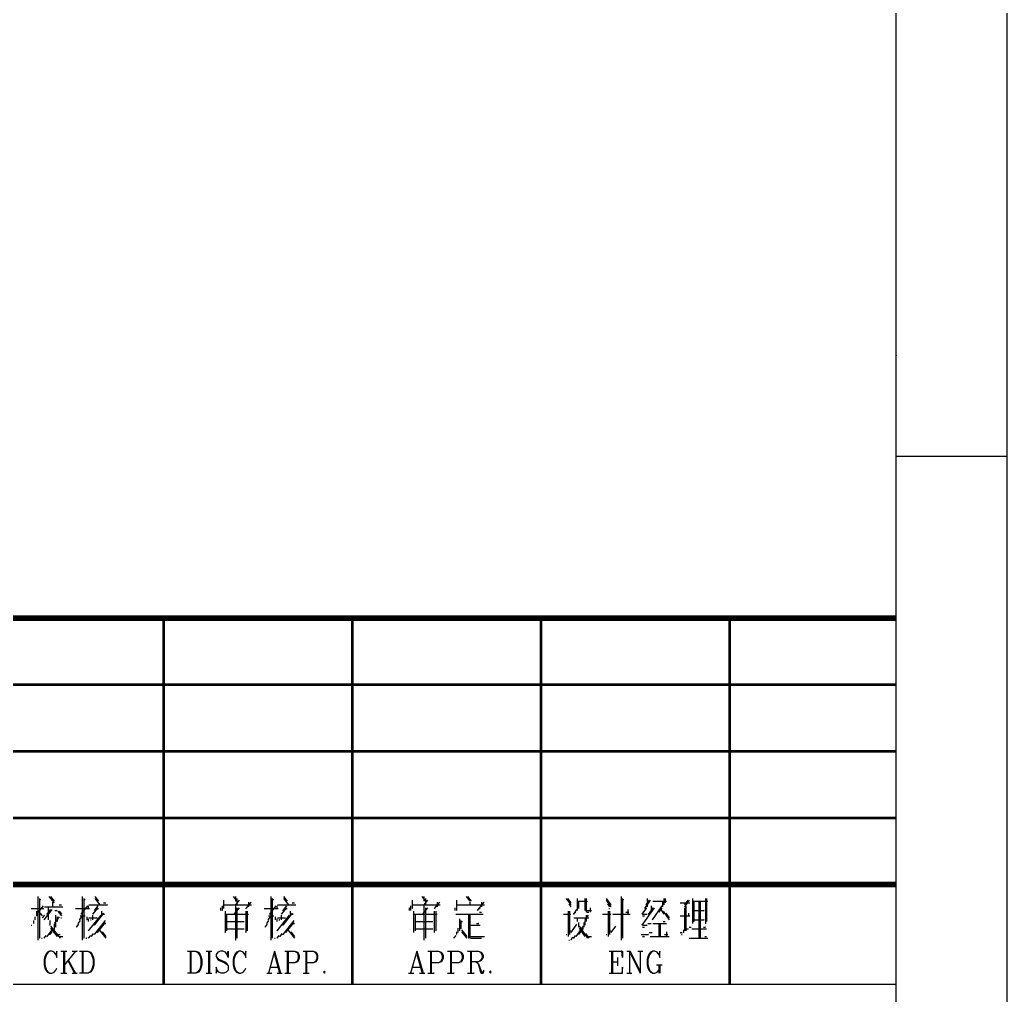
# Model space of a CAD drawing. Header units: inches. Extents: x 8 to 1207, y 9 to 860.
# Drawn here: x 1112.7 to 1201.7, y 78.3 to 166.2 of the extents above; entities that cross this region are included whole.
import ezdxf

# ---------------------------------------------------------------- set-up
doc = ezdxf.new("R2010")
doc.units = ezdxf.units.IN
doc.header["$MEASUREMENT"] = 0
doc.layers.add('L2008-A', color=1, linetype='Continuous')

msp = doc.modelspace()

# ---------------------------------------------------------------- linework, layer by layer
at = {"color": 0}
for p, q in [((1114.841, 86.348), (1114.245, 85.598)), ((1114.375, 87.177), (1114.375, 83.264)), ((1114.512, 87.012), (1114.512, 83.428)), ((1114.574, 86.927), (1114.642, 86.927)), ((1114.642, 86.927), (1114.637, 86.927)), ((1115.375, 87.177), (1115.841, 86.598)), ((1115.511, 87.177), (1115.841, 86.762)), ((1115.71, 86.677), (1115.71, 86.263)), ((1115.841, 86.762), (1115.835, 86.762)), ((1115.841, 86.598), (1115.835, 86.598)), ((1116.306, 86.427), (1116.511, 86.427)), ((1116.511, 86.427), (1116.505, 86.427)), ((1118.839, 86.348), (1118.243, 85.598)), ((1118.374, 87.177), (1118.374, 83.264)), ((1118.51, 87.012), (1118.51, 83.428)), ((1118.572, 86.927), (1118.641, 86.927)), ((1118.641, 86.927), (1118.635, 86.927)), ((1118.908, 86.348), (1118.908, 86.098)), ((1118.976, 86.427), (1120.64, 86.427)), ((1119.776, 86.348), (1119.441, 85.927)), ((1119.51, 87.177), (1119.839, 86.762)), ((1119.51, 87.012), (1119.975, 86.427)), ((1119.839, 86.762), (1119.833, 86.762)), ((1119.975, 86.427), (1119.97, 86.427)), ((1120.305, 86.598), (1120.509, 86.598)), ((1120.509, 86.598), (1120.503, 86.598)), ((1120.64, 86.427), (1120.634, 86.427)), ((1130.971, 86.348), (1130.971, 85.927)), ((1131.101, 86.847), (1131.101, 86.098)), ((1131.17, 86.427), (1133.635, 86.427)), ((1131.97, 87.177), (1132.3, 86.762)), ((1132.169, 86.762), (1132.164, 86.762)), ((1132.169, 86.427), (1132.164, 86.427)), ((1132.169, 87.177), (1132.169, 86.762)), ((1132.499, 86.847), (1132.169, 86.427)), ((1132.169, 86.348), (1132.169, 83.264)), ((1132.3, 86.762), (1132.294, 86.762)), ((1132.3, 86.427), (1132.294, 86.427)), ((1132.3, 87.012), (1132.3, 86.427)), ((1133.566, 86.677), (1133.101, 86.098)), ((1133.368, 86.677), (1133.368, 86.263)), ((1133.635, 86.427), (1133.629, 86.427)), ((1135.832, 86.348), (1135.236, 85.598)), ((1135.367, 87.177), (1135.367, 83.264)), ((1135.497, 87.012), (1135.497, 83.428)), ((1135.566, 86.927), (1135.634, 86.927)), ((1135.634, 86.927), (1135.628, 86.927)), ((1135.901, 86.348), (1135.901, 86.098)), ((1135.969, 86.427), (1137.633, 86.427)), ((1136.764, 86.348), (1136.435, 85.927)), ((1136.497, 87.177), (1136.832, 86.762)), ((1136.497, 87.012), (1136.968, 86.427)), ((1136.832, 86.762), (1136.826, 86.762)), ((1136.968, 86.427), (1136.963, 86.427)), ((1137.298, 86.598), (1137.497, 86.598)), ((1137.497, 86.598), (1137.491, 86.598)), ((1137.633, 86.427), (1137.627, 86.427)), ((1147.958, 86.348), (1147.958, 85.927)), ((1148.095, 86.847), (1148.095, 86.098)), ((1148.163, 86.427), (1150.628, 86.427)), ((1148.958, 87.177), (1149.293, 86.762)), ((1149.162, 86.762), (1149.157, 86.762)), ((1149.162, 86.427), (1149.157, 86.427)), ((1149.162, 87.177), (1149.162, 86.762)), ((1149.492, 86.847), (1149.162, 86.427)), ((1149.162, 86.348), (1149.162, 83.264)), ((1149.293, 86.762), (1149.287, 86.762)), ((1149.293, 86.427), (1149.287, 86.427)), ((1149.293, 87.012), (1149.293, 86.427)), ((1150.559, 86.677), (1150.094, 86.098)), ((1150.361, 86.677), (1150.361, 86.263)), ((1150.628, 86.427), (1150.622, 86.427)), ((1152.093, 86.847), (1152.093, 85.927)), ((1152.161, 86.427), (1154.626, 86.427)), ((1152.956, 87.177), (1153.291, 86.762)), ((1153.093, 87.177), (1153.428, 86.762)), ((1153.291, 86.762), (1153.286, 86.762)), ((1153.291, 86.427), (1153.286, 86.427)), ((1153.291, 86.677), (1153.291, 86.427)), ((1153.428, 86.762), (1153.422, 86.762)), ((1154.558, 86.677), (1153.956, 85.927)), ((1154.359, 86.677), (1154.359, 86.263)), ((1154.626, 86.427), (1154.62, 86.427)), ((1161.981, 87.012), (1162.39, 86.427)), ((1162.095, 87.012), (1162.39, 86.598)), ((1162.214, 86.512), (1162.39, 86.263)), ((1162.39, 86.598), (1162.384, 86.598)), ((1162.39, 86.427), (1162.384, 86.427)), ((1162.969, 87.012), (1162.969, 85.927)), ((1163.026, 86.762), (1163.901, 86.762)), ((1163.088, 86.677), (1163.088, 86.098)), ((1163.668, 87.012), (1163.668, 85.927)), ((1163.787, 87.012), (1163.787, 85.763)), ((1163.901, 86.762), (1163.895, 86.762)), ((1165.593, 87.012), (1166.002, 86.427)), ((1165.593, 86.847), (1166.002, 86.263)), ((1165.712, 86.512), (1165.883, 86.263)), ((1166.002, 86.427), (1165.996, 86.427)), ((1166.933, 87.177), (1166.933, 83.264)), ((1167.053, 87.012), (1167.053, 83.428)), ((1167.11, 86.927), (1167.166, 86.927)), ((1167.166, 86.927), (1167.161, 86.927)), ((1169.557, 86.847), (1169.035, 86.098)), ((1169.148, 86.427), (1169.143, 86.427)), ((1169.444, 86.847), (1169.148, 86.427)), ((1169.268, 87.012), (1169.268, 86.263)), ((1169.62, 86.348), (1169.62, 85.763)), ((1170.608, 86.348), (1169.733, 85.093)), ((1169.79, 86.762), (1171.017, 86.762)), ((1170.665, 86.677), (1170.665, 86.263)), ((1170.784, 86.427), (1170.779, 86.427)), ((1170.784, 87.012), (1170.784, 86.427)), ((1170.898, 86.598), (1170.892, 86.598)), ((1170.898, 87.012), (1170.898, 86.598)), ((1171.017, 86.762), (1171.011, 86.762)), ((1172.238, 86.598), (1173.113, 86.598)), ((1172.647, 86.427), (1172.641, 86.427)), ((1173.056, 86.847), (1172.647, 86.263)), ((1172.942, 86.847), (1172.647, 86.427)), ((1172.766, 86.348), (1172.766, 84.093)), ((1173.113, 86.598), (1173.107, 86.598)), ((1173.351, 87.012), (1173.351, 84.763)), ((1173.408, 86.762), (1174.748, 86.762)), ((1173.465, 86.677), (1173.465, 84.928)), ((1173.931, 86.677), (1173.931, 83.428)), ((1174.05, 86.677), (1174.05, 83.428)), ((1174.516, 87.012), (1174.516, 84.763)), ((1174.629, 87.012), (1174.629, 84.928)), ((1174.748, 86.762), (1174.743, 86.762)), ((1113.779, 86.098), (1114.909, 86.098)), ((1114.245, 85.598), (1114.239, 85.598)), ((1114.245, 85.428), (1114.239, 85.428)), ((1114.245, 85.848), (1114.245, 85.428)), ((1114.574, 85.678), (1114.779, 85.428)), ((1114.779, 85.428), (1114.773, 85.428)), ((1114.977, 85.513), (1114.779, 85.263)), ((1114.909, 86.098), (1114.903, 86.098)), ((1115.642, 86.013), (1114.909, 85.093)), ((1114.977, 86.263), (1116.641, 86.263)), ((1115.176, 85.598), (1115.17, 85.598)), ((1115.511, 86.013), (1115.176, 85.598)), ((1115.307, 86.177), (1115.307, 85.093)), ((1115.71, 86.263), (1115.704, 86.263)), ((1115.909, 85.927), (1116.108, 85.927)), ((1115.977, 85.513), (1115.977, 84.428)), ((1116.108, 85.927), (1116.102, 85.927)), ((1116.176, 85.848), (1116.511, 85.428)), ((1116.306, 85.848), (1116.511, 85.598)), ((1116.511, 85.598), (1116.505, 85.598)), ((1116.511, 85.428), (1116.505, 85.428)), ((1116.641, 86.263), (1116.636, 86.263)), ((1117.777, 86.098), (1119.044, 86.098)), ((1118.175, 85.428), (1118.641, 85.428)), ((1118.243, 85.598), (1118.237, 85.598)), ((1118.641, 85.428), (1118.635, 85.428)), ((1118.908, 86.098), (1118.902, 86.098)), ((1120.043, 85.513), (1118.908, 84.093)), ((1119.044, 86.098), (1119.038, 86.098)), ((1119.305, 85.598), (1119.299, 85.598)), ((1119.776, 86.177), (1119.305, 85.598)), ((1119.305, 85.513), (1119.305, 85.093)), ((1119.441, 85.927), (1119.436, 85.927)), ((1120.305, 85.678), (1119.441, 84.593)), ((1119.776, 86.098), (1119.839, 86.098)), ((1119.839, 86.098), (1119.833, 86.098)), ((1120.106, 85.428), (1120.1, 85.428)), ((1120.106, 85.848), (1120.106, 85.428)), ((1120.305, 85.598), (1120.373, 85.598)), ((1120.373, 85.598), (1120.367, 85.598)), ((1130.835, 85.927), (1130.829, 85.927)), ((1130.835, 86.177), (1130.835, 85.927)), ((1130.971, 85.927), (1130.965, 85.927)), ((1131.101, 86.098), (1131.096, 86.098)), ((1131.238, 85.848), (1131.238, 83.928)), ((1131.3, 85.598), (1133.368, 85.598)), ((1131.368, 85.513), (1131.368, 84.093)), ((1132.033, 85.598), (1132.027, 85.598)), ((1132.499, 86.177), (1132.033, 85.598)), ((1132.3, 86.177), (1132.3, 83.428)), ((1133.101, 86.098), (1133.095, 86.098)), ((1133.101, 85.848), (1133.101, 83.928)), ((1133.237, 85.848), (1133.237, 84.093)), ((1133.368, 86.263), (1133.362, 86.263)), ((1133.368, 85.598), (1133.362, 85.598)), ((1134.765, 86.098), (1136.031, 86.098)), ((1135.168, 85.428), (1135.634, 85.428)), ((1135.236, 85.598), (1135.23, 85.598)), ((1135.634, 85.428), (1135.628, 85.428)), ((1135.901, 86.098), (1135.895, 86.098)), ((1137.031, 85.513), (1135.901, 84.093)), ((1136.031, 86.098), (1136.026, 86.098)), ((1136.298, 85.598), (1136.293, 85.598)), ((1136.764, 86.177), (1136.298, 85.598)), ((1136.298, 85.513), (1136.298, 85.093)), ((1136.435, 85.927), (1136.429, 85.927)), ((1137.298, 85.678), (1136.435, 84.593)), ((1136.764, 86.098), (1136.832, 86.098)), ((1136.832, 86.098), (1136.826, 86.098)), ((1137.099, 85.428), (1137.093, 85.428)), ((1137.099, 85.848), (1137.099, 85.428)), ((1137.298, 85.598), (1137.366, 85.598)), ((1137.366, 85.598), (1137.36, 85.598)), ((1147.828, 85.927), (1147.822, 85.927)), ((1147.828, 86.177), (1147.828, 85.927)), ((1147.958, 85.927), (1147.953, 85.927)), ((1148.095, 86.098), (1148.089, 86.098)), ((1148.225, 85.848), (1148.225, 83.928)), ((1148.293, 85.598), (1150.361, 85.598)), ((1148.361, 85.513), (1148.361, 84.093)), ((1149.026, 85.598), (1149.02, 85.598)), ((1149.492, 86.177), (1149.026, 85.598)), ((1149.293, 86.177), (1149.293, 83.428)), ((1150.094, 86.098), (1150.088, 86.098)), ((1150.094, 85.848), (1150.094, 83.928)), ((1150.224, 85.848), (1150.224, 84.093)), ((1150.361, 86.263), (1150.355, 86.263)), ((1150.361, 85.598), (1150.355, 85.598)), ((1151.957, 85.927), (1151.951, 85.927)), ((1151.957, 86.177), (1151.957, 85.927)), ((1152.025, 85.598), (1154.49, 85.598)), ((1152.093, 85.927), (1152.087, 85.927)), ((1153.161, 85.513), (1153.161, 83.428)), ((1153.291, 85.513), (1153.291, 83.428)), ((1153.956, 85.927), (1153.95, 85.927)), ((1154.16, 86.098), (1154.223, 86.098)), ((1154.16, 85.763), (1154.359, 85.763)), ((1154.223, 86.098), (1154.217, 86.098)), ((1154.359, 86.263), (1154.353, 86.263)), ((1154.359, 85.763), (1154.353, 85.763)), ((1154.49, 85.598), (1154.484, 85.598)), ((1161.748, 85.598), (1162.39, 85.598)), ((1162.151, 85.848), (1162.151, 83.593)), ((1162.271, 85.848), (1162.271, 83.764)), ((1162.39, 86.263), (1162.384, 86.263)), ((1162.39, 85.598), (1162.384, 85.598)), ((1162.623, 85.598), (1162.617, 85.598)), ((1162.912, 86.013), (1162.623, 85.598)), ((1162.793, 85.763), (1162.856, 85.763)), ((1162.856, 85.763), (1162.85, 85.763)), ((1162.969, 85.927), (1162.964, 85.927)), ((1163.088, 86.098), (1163.083, 86.098)), ((1163.668, 85.927), (1163.662, 85.927)), ((1163.963, 85.513), (1163.668, 85.093)), ((1163.787, 85.763), (1163.781, 85.763)), ((1163.787, 85.513), (1163.787, 84.928)), ((1163.844, 85.927), (1164.253, 85.927)), ((1163.844, 85.763), (1164.02, 85.763)), ((1164.02, 85.763), (1164.014, 85.763)), ((1164.139, 85.763), (1164.133, 85.763)), ((1164.139, 86.177), (1164.139, 85.763)), ((1164.253, 85.927), (1164.247, 85.927)), ((1165.247, 85.598), (1166.002, 85.598)), ((1165.769, 85.848), (1165.769, 83.593)), ((1165.826, 86.098), (1165.883, 86.098)), ((1165.883, 86.263), (1165.877, 86.263)), ((1165.883, 86.098), (1165.877, 86.098)), ((1165.883, 85.848), (1165.883, 83.764)), ((1166.002, 86.263), (1165.996, 86.263)), ((1166.002, 85.598), (1165.996, 85.598)), ((1166.178, 85.598), (1167.751, 85.598)), ((1167.342, 85.763), (1167.632, 85.763)), ((1167.518, 85.598), (1167.513, 85.598)), ((1167.518, 86.013), (1167.518, 85.598)), ((1167.632, 85.763), (1167.626, 85.763)), ((1167.751, 85.598), (1167.746, 85.598)), ((1168.802, 85.598), (1168.796, 85.598)), ((1169.91, 86.177), (1168.802, 84.593)), ((1169.211, 86.177), (1168.802, 85.598)), ((1168.859, 85.598), (1169.268, 85.598)), ((1168.859, 85.428), (1169.035, 85.428)), ((1169.035, 86.098), (1169.029, 86.098)), ((1169.035, 85.428), (1169.029, 85.428)), ((1169.268, 86.263), (1169.262, 86.263)), ((1169.268, 85.598), (1169.262, 85.598)), ((1169.381, 85.598), (1169.376, 85.598)), ((1169.79, 86.177), (1169.381, 85.598)), ((1169.62, 85.763), (1169.614, 85.763)), ((1170.318, 85.763), (1170.313, 85.763)), ((1170.608, 86.177), (1170.318, 85.763)), ((1170.489, 86.013), (1170.784, 85.598)), ((1170.665, 86.263), (1170.659, 86.263)), ((1170.727, 85.848), (1171.25, 85.093)), ((1170.784, 85.598), (1170.779, 85.598)), ((1170.96, 85.678), (1171.25, 85.263)), ((1172.238, 85.428), (1173.113, 85.428)), ((1172.647, 86.263), (1172.641, 86.263)), ((1172.647, 86.177), (1172.647, 84.093)), ((1172.999, 85.428), (1172.994, 85.428)), ((1172.999, 85.678), (1172.999, 85.428)), ((1173.113, 85.428), (1173.107, 85.428)), ((1173.522, 85.927), (1174.396, 85.927)), ((1174.396, 85.927), (1174.391, 85.927)), ((1113.779, 84.593), (1113.841, 84.593)), ((1113.841, 84.593), (1113.836, 84.593)), ((1113.978, 84.763), (1113.972, 84.763)), ((1113.978, 85.013), (1113.978, 84.763)), ((1114.108, 85.093), (1114.103, 85.093)), ((1114.108, 85.348), (1114.108, 85.093)), ((1114.779, 85.263), (1114.773, 85.263)), ((1114.909, 85.093), (1114.903, 85.093)), ((1115.307, 85.093), (1115.301, 85.093)), ((1115.443, 84.593), (1115.437, 84.593)), ((1115.443, 85.013), (1115.443, 84.593)), ((1115.841, 84.763), (1115.835, 84.763)), ((1116.306, 85.348), (1115.841, 84.763)), ((1115.841, 84.678), (1115.841, 83.928)), ((1116.108, 84.928), (1116.102, 84.928)), ((1116.108, 85.348), (1116.108, 84.928)), ((1116.443, 85.263), (1116.511, 85.263)), ((1116.511, 85.263), (1116.505, 85.263)), ((1118.044, 84.678), (1117.84, 84.428)), ((1117.976, 84.763), (1117.97, 84.763)), ((1118.175, 85.013), (1117.976, 84.763)), ((1118.107, 85.093), (1118.101, 85.093)), ((1118.305, 85.348), (1118.107, 85.093)), ((1118.777, 85.093), (1118.771, 85.093)), ((1118.777, 85.348), (1118.777, 85.093)), ((1118.908, 84.928), (1118.902, 84.928)), ((1118.908, 85.178), (1118.908, 84.928)), ((1118.976, 85.263), (1119.708, 85.263)), ((1119.106, 85.093), (1119.174, 85.093)), ((1119.174, 85.093), (1119.169, 85.093)), ((1119.305, 85.093), (1119.299, 85.093)), ((1119.441, 84.593), (1119.436, 84.593)), ((1120.441, 85.013), (1119.441, 83.764)), ((1119.708, 85.263), (1119.703, 85.263)), ((1120.441, 84.843), (1119.708, 83.928)), ((1120.441, 84.763), (1120.509, 84.763)), ((1120.509, 84.763), (1120.503, 84.763)), ((1131.437, 84.928), (1132.97, 84.928)), ((1132.97, 84.928), (1132.964, 84.928)), ((1135.032, 84.678), (1134.833, 84.428)), ((1134.969, 84.763), (1134.964, 84.763)), ((1135.168, 85.013), (1134.969, 84.763)), ((1135.1, 85.093), (1135.094, 85.093)), ((1135.299, 85.348), (1135.1, 85.093)), ((1135.764, 85.093), (1135.759, 85.093)), ((1135.764, 85.348), (1135.764, 85.093)), ((1135.901, 84.928), (1135.895, 84.928)), ((1135.901, 85.178), (1135.901, 84.928)), ((1135.969, 85.263), (1136.701, 85.263)), ((1136.099, 85.093), (1136.168, 85.093)), ((1136.168, 85.093), (1136.162, 85.093)), ((1136.298, 85.093), (1136.293, 85.093)), ((1136.435, 84.593), (1136.429, 84.593)), ((1137.434, 85.013), (1136.435, 83.764)), ((1136.701, 85.263), (1136.696, 85.263)), ((1137.434, 84.843), (1136.701, 83.928)), ((1137.434, 84.763), (1137.497, 84.763)), ((1137.497, 84.763), (1137.491, 84.763)), ((1148.43, 84.928), (1149.957, 84.928)), ((1149.957, 84.928), (1149.952, 84.928)), ((1152.36, 85.178), (1152.36, 84.093)), ((1152.49, 85.013), (1152.49, 84.263)), ((1152.559, 84.928), (1152.627, 84.928)), ((1152.627, 84.928), (1152.621, 84.928)), ((1153.359, 84.593), (1154.223, 84.593)), ((1153.893, 84.763), (1154.092, 84.763)), ((1154.092, 84.763), (1154.086, 84.763)), ((1154.223, 84.593), (1154.217, 84.593)), ((1162.912, 84.678), (1162.39, 83.928)), ((1162.68, 85.263), (1164.02, 85.263)), ((1162.969, 84.928), (1162.964, 84.928)), ((1162.969, 85.178), (1162.969, 84.928)), ((1163.088, 84.843), (1163.088, 84.428)), ((1163.554, 84.843), (1163.554, 84.428)), ((1163.668, 85.093), (1163.662, 85.093)), ((1163.668, 84.593), (1163.662, 84.593)), ((1163.668, 85.013), (1163.668, 84.593)), ((1163.787, 84.928), (1163.781, 84.928)), ((1164.02, 85.263), (1164.014, 85.263)), ((1168.802, 84.593), (1168.796, 84.593)), ((1168.859, 84.593), (1169.268, 84.593)), ((1169.268, 84.593), (1169.262, 84.593)), ((1169.325, 84.763), (1169.62, 84.763)), ((1169.62, 84.763), (1169.614, 84.763)), ((1169.733, 85.093), (1169.728, 85.093)), ((1169.79, 84.763), (1171.017, 84.763)), ((1170.318, 84.678), (1170.318, 83.593)), ((1170.432, 84.678), (1170.432, 83.593)), ((1170.727, 84.928), (1170.898, 84.928)), ((1170.898, 84.928), (1170.892, 84.928)), ((1171.017, 84.763), (1171.011, 84.763)), ((1171.25, 85.263), (1171.244, 85.263)), ((1171.25, 85.093), (1171.244, 85.093)), ((1173.351, 84.763), (1173.346, 84.763)), ((1173.465, 84.928), (1173.459, 84.928)), ((1173.522, 85.093), (1174.396, 85.093)), ((1174.396, 85.093), (1174.391, 85.093)), ((1174.516, 84.763), (1174.51, 84.763)), ((1174.629, 84.928), (1174.624, 84.928)), ((1115.108, 83.678), (1114.909, 83.428)), ((1115.642, 84.178), (1115.176, 83.593)), ((1115.443, 83.764), (1115.437, 83.764)), ((1115.642, 84.013), (1115.443, 83.764)), ((1115.511, 84.513), (1116.374, 83.428)), ((1115.511, 84.343), (1116.108, 83.593)), ((1115.841, 83.928), (1115.835, 83.928)), ((1115.977, 84.428), (1115.971, 84.428)), ((1116.176, 83.764), (1116.374, 83.764)), ((1116.374, 83.764), (1116.369, 83.764)), ((1117.84, 84.428), (1117.834, 84.428)), ((1118.908, 84.093), (1118.902, 84.093)), ((1119.106, 83.678), (1118.908, 83.428)), ((1119.373, 83.843), (1119.174, 83.593)), ((1119.441, 83.764), (1119.436, 83.764)), ((1119.708, 83.928), (1119.703, 83.928)), ((1119.907, 84.178), (1120.509, 83.428)), ((1120.174, 84.013), (1120.509, 83.593)), ((1131.238, 83.928), (1131.232, 83.928)), ((1131.368, 84.093), (1131.363, 84.093)), ((1131.437, 84.263), (1132.97, 84.263)), ((1132.97, 84.263), (1132.964, 84.263)), ((1133.101, 83.928), (1133.095, 83.928)), ((1133.237, 84.093), (1133.231, 84.093)), ((1134.833, 84.428), (1134.827, 84.428)), ((1135.901, 84.093), (1135.895, 84.093)), ((1136.099, 83.678), (1135.901, 83.428)), ((1136.366, 83.843), (1136.168, 83.593)), ((1136.435, 83.764), (1136.429, 83.764)), ((1136.701, 83.928), (1136.696, 83.928)), ((1136.9, 84.178), (1137.497, 83.428)), ((1137.167, 84.013), (1137.497, 83.593)), ((1148.225, 83.928), (1148.219, 83.928)), ((1148.361, 84.093), (1148.356, 84.093)), ((1148.43, 84.263), (1149.957, 84.263)), ((1149.957, 84.263), (1149.952, 84.263)), ((1150.094, 83.928), (1150.088, 83.928)), ((1150.224, 84.093), (1150.219, 84.093)), ((1152.025, 83.678), (1151.826, 83.428)), ((1152.093, 83.764), (1152.087, 83.764)), ((1152.093, 84.013), (1152.093, 83.764)), ((1152.224, 83.928), (1152.218, 83.928)), ((1152.224, 84.343), (1152.224, 83.928)), ((1152.36, 84.093), (1152.354, 84.093)), ((1152.49, 84.263), (1152.485, 84.263)), ((1152.559, 84.178), (1153.024, 83.593)), ((1152.559, 84.013), (1153.024, 83.428)), ((1161.981, 83.764), (1162.038, 83.764)), ((1162.038, 83.764), (1162.032, 83.764)), ((1162.271, 83.764), (1162.265, 83.764)), ((1162.327, 84.093), (1162.39, 84.093)), ((1162.39, 84.093), (1162.384, 84.093)), ((1162.39, 83.928), (1162.384, 83.928)), ((1162.793, 83.678), (1162.623, 83.428)), ((1163.497, 84.513), (1162.856, 83.593)), ((1163.088, 84.428), (1163.083, 84.428)), ((1163.088, 83.764), (1163.083, 83.764)), ((1163.497, 84.343), (1163.088, 83.764)), ((1163.145, 84.513), (1163.901, 83.428)), ((1163.145, 84.343), (1163.668, 83.593)), ((1163.554, 84.428), (1163.548, 84.428)), ((1163.73, 83.843), (1164.02, 83.428)), ((1165.593, 83.764), (1165.65, 83.764)), ((1165.65, 83.764), (1165.644, 83.764)), ((1165.883, 83.764), (1165.877, 83.764)), ((1165.945, 84.093), (1166.002, 84.093)), ((1166.002, 84.093), (1165.996, 84.093)), ((1166.002, 83.928), (1165.996, 83.928)), ((1166.411, 84.513), (1166.002, 83.928)), ((1168.745, 83.764), (1169.381, 83.764)), ((1168.859, 84.428), (1169.035, 84.428)), ((1169.035, 84.428), (1169.029, 84.428)), ((1169.381, 83.764), (1169.376, 83.764)), ((1169.444, 83.928), (1169.733, 83.928)), ((1169.733, 83.928), (1169.728, 83.928)), ((1170.841, 83.764), (1171.131, 83.764)), ((1171.017, 84.013), (1171.017, 83.593)), ((1171.131, 83.764), (1171.125, 83.764)), ((1172.238, 83.928), (1172.414, 83.928)), ((1172.357, 83.764), (1172.414, 83.764)), ((1172.414, 83.928), (1172.409, 83.928)), ((1172.414, 83.764), (1172.409, 83.764)), ((1172.533, 83.928), (1172.528, 83.928)), ((1172.533, 84.178), (1172.533, 83.928)), ((1172.647, 84.093), (1172.641, 84.093)), ((1172.766, 84.093), (1172.761, 84.093)), ((1172.823, 84.263), (1172.999, 84.263)), ((1172.999, 84.263), (1172.994, 84.263)), ((1173.056, 84.428), (1173.232, 84.428)), ((1173.232, 84.428), (1173.226, 84.428)), ((1173.289, 84.263), (1174.629, 84.263)), ((1174.34, 84.428), (1174.516, 84.428)), ((1174.516, 84.428), (1174.51, 84.428)), ((1174.629, 84.263), (1174.624, 84.263)), ((1114.375, 83.264), (1114.37, 83.264)), ((1114.512, 83.428), (1114.506, 83.428)), ((1114.71, 83.428), (1114.779, 83.428)), ((1114.779, 83.428), (1114.773, 83.428)), ((1114.909, 83.428), (1114.903, 83.428)), ((1115.176, 83.593), (1115.17, 83.593)), ((1116.108, 83.593), (1116.102, 83.593)), ((1116.306, 83.593), (1116.641, 83.593)), ((1116.374, 83.428), (1116.369, 83.428)), ((1116.641, 83.593), (1116.636, 83.593)), ((1118.374, 83.264), (1118.368, 83.264)), ((1118.51, 83.428), (1118.504, 83.428)), ((1118.709, 83.428), (1118.777, 83.428)), ((1118.777, 83.428), (1118.771, 83.428)), ((1118.908, 83.428), (1118.902, 83.428)), ((1119.174, 83.593), (1119.169, 83.593)), ((1120.509, 83.593), (1120.503, 83.593)), ((1120.509, 83.428), (1120.503, 83.428)), ((1132.169, 83.264), (1132.164, 83.264)), ((1132.3, 83.428), (1132.294, 83.428)), ((1135.367, 83.264), (1135.361, 83.264)), ((1135.497, 83.428), (1135.492, 83.428)), ((1135.702, 83.428), (1135.764, 83.428)), ((1135.764, 83.428), (1135.759, 83.428)), ((1135.901, 83.428), (1135.895, 83.428)), ((1136.168, 83.593), (1136.162, 83.593)), ((1137.497, 83.593), (1137.491, 83.593)), ((1137.497, 83.428), (1137.491, 83.428)), ((1149.162, 83.264), (1149.157, 83.264)), ((1149.293, 83.428), (1149.287, 83.428)), ((1151.826, 83.428), (1151.82, 83.428)), ((1153.024, 83.593), (1153.019, 83.593)), ((1153.024, 83.428), (1153.019, 83.428)), ((1153.161, 83.428), (1153.155, 83.428)), ((1153.291, 83.428), (1153.286, 83.428)), ((1153.359, 83.593), (1154.626, 83.593)), ((1153.359, 83.428), (1154.359, 83.428)), ((1154.359, 83.428), (1154.353, 83.428)), ((1154.626, 83.593), (1154.62, 83.593)), ((1162.151, 83.593), (1162.146, 83.593)), ((1162.214, 83.264), (1162.271, 83.264)), ((1162.271, 83.264), (1162.265, 83.264)), ((1162.39, 83.264), (1162.384, 83.264)), ((1162.56, 83.514), (1162.39, 83.264)), ((1162.623, 83.428), (1162.617, 83.428)), ((1162.856, 83.593), (1162.85, 83.593)), ((1163.668, 83.593), (1163.662, 83.593)), ((1163.901, 83.428), (1163.895, 83.428)), ((1163.963, 83.593), (1164.253, 83.593)), ((1164.02, 83.428), (1164.014, 83.428)), ((1164.253, 83.593), (1164.247, 83.593)), ((1165.769, 83.593), (1165.764, 83.593)), ((1166.933, 83.264), (1166.928, 83.264)), ((1167.053, 83.428), (1167.047, 83.428)), ((1168.859, 83.593), (1169.035, 83.593)), ((1169.035, 83.593), (1169.029, 83.593)), ((1169.557, 83.593), (1171.25, 83.593)), ((1170.318, 83.593), (1170.313, 83.593)), ((1170.432, 83.593), (1170.426, 83.593)), ((1171.017, 83.593), (1171.011, 83.593)), ((1171.25, 83.593), (1171.244, 83.593)), ((1173.056, 83.428), (1174.748, 83.428)), ((1173.931, 83.428), (1173.925, 83.428)), ((1174.05, 83.428), (1174.044, 83.428)), ((1174.459, 83.593), (1174.629, 83.593)), ((1174.629, 83.593), (1174.624, 83.593)), ((1174.748, 83.428), (1174.743, 83.428)), ((1115.091, 81.974), (1115.017, 81.787)), ((1115.244, 82.168), (1115.091, 81.974)), ((1115.165, 81.974), (1115.091, 81.787)), ((1115.318, 82.168), (1115.165, 81.974)), ((1115.471, 82.264), (1115.244, 82.168)), ((1115.471, 82.264), (1115.318, 82.168)), ((1115.625, 82.264), (1115.471, 82.264)), ((1115.852, 82.168), (1115.625, 82.264)), ((1116.005, 81.974), (1115.852, 82.168)), ((1116.079, 82.264), (1116.005, 81.974)), ((1116.005, 81.974), (1116.079, 81.691)), ((1116.079, 81.691), (1116.079, 82.264)), ((1116.46, 82.264), (1116.994, 82.264)), ((1116.693, 82.264), (1116.693, 80.265)), ((1117.755, 82.264), (1116.766, 81.026)), ((1116.766, 82.264), (1116.766, 80.265)), ((1116.994, 82.264), (1116.988, 82.264)), ((1117.454, 82.264), (1117.908, 82.264)), ((1117.908, 82.264), (1117.902, 82.264)), ((1118.135, 82.264), (1118.896, 82.264)), ((1118.368, 82.264), (1118.368, 80.265)), ((1118.442, 82.264), (1118.442, 80.265)), ((1118.896, 82.264), (1119.05, 82.168)), ((1118.896, 82.264), (1119.129, 82.168)), ((1119.05, 82.168), (1119.203, 81.974)), ((1119.129, 82.168), (1119.277, 81.974)), ((1119.203, 81.974), (1119.277, 81.787)), ((1119.277, 81.974), (1119.356, 81.787)), ((1127.858, 82.264), (1128.619, 82.264)), ((1128.086, 82.264), (1128.086, 80.265)), ((1128.159, 82.264), (1128.159, 80.265)), ((1128.619, 82.264), (1128.767, 82.168)), ((1128.619, 82.264), (1128.847, 82.168)), ((1128.767, 82.168), (1128.921, 81.974)), ((1128.847, 82.168), (1129, 81.974)), ((1128.921, 81.974), (1129, 81.787)), ((1129, 81.974), (1129.074, 81.787)), ((1129.534, 82.264), (1130.062, 82.264)), ((1129.761, 82.264), (1129.761, 80.265)), ((1129.835, 82.264), (1129.835, 80.265)), ((1130.062, 82.264), (1130.056, 82.264)), ((1130.596, 82.168), (1130.443, 81.974)), ((1130.443, 81.974), (1130.443, 81.787)), ((1130.823, 82.264), (1130.596, 82.168)), ((1131.056, 82.264), (1130.823, 82.264)), ((1131.283, 82.168), (1131.056, 82.264)), ((1131.437, 81.974), (1131.283, 82.168)), ((1131.437, 81.974), (1131.51, 82.264)), ((1131.51, 81.691), (1131.437, 81.974)), ((1131.51, 82.264), (1131.51, 81.691)), ((1132.118, 81.974), (1132.044, 81.787)), ((1132.271, 82.168), (1132.118, 81.974)), ((1132.198, 81.974), (1132.118, 81.787)), ((1132.351, 82.168), (1132.198, 81.974)), ((1132.499, 82.264), (1132.271, 82.168)), ((1132.499, 82.264), (1132.351, 82.168)), ((1132.652, 82.264), (1132.499, 82.264)), ((1132.885, 82.168), (1132.652, 82.264)), ((1133.032, 81.974), (1132.885, 82.168)), ((1133.112, 82.264), (1133.032, 81.974)), ((1133.032, 81.974), (1133.112, 81.691)), ((1133.112, 81.691), (1133.112, 82.264)), ((1135.702, 82.264), (1135.168, 80.265)), ((1135.702, 82.264), (1136.236, 80.265)), ((1135.702, 81.974), (1136.156, 80.265)), ((1136.616, 82.264), (1137.525, 82.264)), ((1136.843, 82.264), (1136.843, 80.265)), ((1136.917, 82.264), (1136.917, 80.265)), ((1137.525, 82.264), (1137.678, 82.168)), ((1137.525, 82.264), (1137.758, 82.168)), ((1137.678, 82.168), (1137.758, 82.071)), ((1137.758, 82.168), (1137.832, 82.071)), ((1137.758, 82.071), (1137.832, 81.884)), ((1137.832, 82.071), (1137.905, 81.884)), ((1137.832, 81.884), (1137.832, 81.594)), ((1137.905, 81.884), (1137.905, 81.594)), ((1138.292, 82.264), (1139.2, 82.264)), ((1138.519, 82.264), (1138.519, 80.265)), ((1138.593, 82.264), (1138.593, 80.265)), ((1139.2, 82.264), (1139.354, 82.168)), ((1139.2, 82.264), (1139.433, 82.168)), ((1139.354, 82.168), (1139.433, 82.071)), ((1139.433, 82.168), (1139.507, 82.071)), ((1139.433, 82.071), (1139.507, 81.884)), ((1139.507, 82.071), (1139.581, 81.884)), ((1139.507, 81.884), (1139.507, 81.594)), ((1139.581, 81.884), (1139.581, 81.594)), ((1148.515, 82.264), (1147.941, 80.265)), ((1148.515, 82.264), (1149.088, 80.265)), ((1148.515, 81.974), (1149.003, 80.265)), ((1149.497, 82.264), (1150.48, 82.264)), ((1149.742, 82.264), (1149.742, 80.265)), ((1149.821, 82.264), (1149.821, 80.265)), ((1150.48, 82.264), (1150.639, 82.168)), ((1150.48, 82.264), (1150.724, 82.168)), ((1150.639, 82.168), (1150.724, 82.071)), ((1150.724, 82.168), (1150.804, 82.071)), ((1150.724, 82.071), (1150.804, 81.884)), ((1150.804, 82.071), (1150.889, 81.884)), ((1150.804, 81.884), (1150.804, 81.594)), ((1150.889, 81.884), (1150.889, 81.594)), ((1151.298, 82.264), (1152.28, 82.264)), ((1151.542, 82.264), (1151.542, 80.265)), ((1151.622, 82.264), (1151.622, 80.265)), ((1152.28, 82.264), (1152.445, 82.168)), ((1152.28, 82.264), (1152.525, 82.168)), ((1152.445, 82.168), (1152.525, 82.071)), ((1152.525, 82.168), (1152.604, 82.071)), ((1152.525, 82.071), (1152.604, 81.884)), ((1152.604, 82.071), (1152.689, 81.884)), ((1152.604, 81.884), (1152.604, 81.594)), ((1152.689, 81.884), (1152.689, 81.594)), ((1153.098, 82.264), (1154.081, 82.264)), ((1153.342, 82.264), (1153.342, 80.265)), ((1153.428, 82.264), (1153.428, 80.265)), ((1154.081, 82.264), (1154.245, 82.168)), ((1154.081, 82.264), (1154.325, 82.168)), ((1154.245, 82.168), (1154.325, 82.071)), ((1154.325, 82.168), (1154.404, 82.071)), ((1154.325, 82.071), (1154.404, 81.884)), ((1154.404, 82.071), (1154.49, 81.884)), ((1154.404, 81.884), (1154.404, 81.691)), ((1154.49, 81.884), (1154.49, 81.691)), ((1165.837, 82.264), (1167.058, 82.264)), ((1166.065, 82.264), (1166.065, 80.265)), ((1166.144, 82.264), (1166.144, 80.265)), ((1166.979, 82.264), (1166.973, 82.264)), ((1167.058, 81.691), (1166.979, 82.264)), ((1167.058, 82.264), (1167.058, 81.691)), ((1167.439, 82.264), (1167.74, 82.264)), ((1167.666, 82.264), (1167.666, 80.265)), ((1167.74, 82.264), (1167.734, 82.264)), ((1167.74, 82.264), (1168.654, 80.452)), ((1167.74, 82.071), (1168.654, 80.265)), ((1168.427, 82.264), (1168.882, 82.264)), ((1168.654, 82.264), (1168.654, 80.265)), ((1168.882, 82.264), (1168.876, 82.264)), ((1169.415, 81.974), (1169.342, 81.787)), ((1169.569, 82.168), (1169.415, 81.974)), ((1169.495, 81.974), (1169.415, 81.787)), ((1169.648, 82.168), (1169.495, 81.974)), ((1169.796, 82.264), (1169.569, 82.168)), ((1169.796, 82.264), (1169.648, 82.168)), ((1169.949, 82.264), (1169.796, 82.264)), ((1170.176, 82.168), (1169.949, 82.264)), ((1170.33, 81.974), (1170.176, 82.168)), ((1170.409, 82.264), (1170.33, 81.974)), ((1170.33, 81.974), (1170.409, 81.691)), ((1170.409, 81.691), (1170.409, 82.264)), ((1115.017, 81.787), (1114.938, 81.497)), ((1114.938, 81.497), (1114.938, 81.026)), ((1114.938, 81.026), (1115.017, 80.736)), ((1115.091, 81.787), (1115.017, 81.497)), ((1115.017, 81.497), (1115.017, 81.026)), ((1115.017, 81.026), (1115.091, 80.736)), ((1116.766, 81.026), (1116.761, 81.026)), ((1117.073, 81.407), (1117.681, 80.265)), ((1117.147, 81.407), (1117.755, 80.265)), ((1119.277, 81.787), (1119.356, 81.497)), ((1119.356, 81.026), (1119.277, 80.736)), ((1119.356, 81.787), (1119.43, 81.497)), ((1119.356, 81.497), (1119.356, 81.026)), ((1119.43, 81.026), (1119.356, 80.736)), ((1119.43, 81.497), (1119.43, 81.026)), ((1129, 81.787), (1129.074, 81.497)), ((1129.074, 81.026), (1129, 80.736)), ((1129.074, 81.787), (1129.153, 81.497)), ((1129.074, 81.497), (1129.074, 81.026)), ((1129.153, 81.026), (1129.074, 80.736)), ((1129.153, 81.497), (1129.153, 81.026)), ((1130.443, 81.787), (1130.596, 81.594)), ((1130.443, 81.787), (1130.522, 81.594)), ((1130.522, 81.594), (1130.596, 81.497)), ((1130.596, 81.594), (1130.749, 81.497)), ((1130.596, 81.497), (1130.749, 81.407)), ((1130.749, 81.497), (1131.209, 81.31)), ((1130.749, 81.407), (1131.209, 81.213)), ((1131.209, 81.31), (1131.357, 81.213)), ((1131.209, 81.213), (1131.357, 81.117)), ((1131.357, 81.213), (1131.437, 81.117)), ((1131.357, 81.117), (1131.51, 80.929)), ((1131.437, 81.117), (1131.51, 80.929)), ((1132.044, 81.787), (1131.97, 81.497)), ((1131.97, 81.497), (1131.97, 81.026)), ((1131.97, 81.026), (1132.044, 80.736)), ((1132.118, 81.787), (1132.044, 81.497)), ((1132.044, 81.497), (1132.044, 81.026)), ((1132.044, 81.026), (1132.118, 80.736)), ((1136.917, 81.213), (1136.912, 81.213)), ((1137.525, 81.213), (1136.917, 81.213)), ((1137.525, 81.213), (1137.519, 81.213)), ((1137.678, 81.31), (1137.525, 81.213)), ((1137.758, 81.31), (1137.525, 81.213)), ((1137.758, 81.407), (1137.678, 81.31)), ((1137.832, 81.594), (1137.758, 81.407)), ((1137.832, 81.407), (1137.758, 81.31)), ((1137.905, 81.594), (1137.832, 81.407)), ((1138.593, 81.213), (1138.587, 81.213)), ((1139.2, 81.213), (1138.593, 81.213)), ((1139.2, 81.213), (1139.195, 81.213)), ((1139.354, 81.31), (1139.2, 81.213)), ((1139.433, 81.31), (1139.2, 81.213)), ((1139.433, 81.407), (1139.354, 81.31)), ((1139.507, 81.594), (1139.433, 81.407)), ((1139.507, 81.407), (1139.433, 81.31)), ((1139.581, 81.594), (1139.507, 81.407)), ((1149.821, 81.213), (1149.815, 81.213)), ((1150.48, 81.213), (1149.821, 81.213)), ((1150.48, 81.213), (1150.474, 81.213)), ((1150.639, 81.31), (1150.48, 81.213)), ((1150.724, 81.31), (1150.48, 81.213)), ((1150.724, 81.407), (1150.639, 81.31)), ((1150.804, 81.594), (1150.724, 81.407)), ((1150.804, 81.407), (1150.724, 81.31)), ((1150.889, 81.594), (1150.804, 81.407)), ((1151.622, 81.213), (1151.616, 81.213)), ((1152.28, 81.213), (1151.622, 81.213)), ((1152.28, 81.213), (1152.275, 81.213)), ((1152.445, 81.31), (1152.28, 81.213)), ((1152.525, 81.31), (1152.28, 81.213)), ((1152.525, 81.407), (1152.445, 81.31)), ((1152.604, 81.594), (1152.525, 81.407)), ((1152.604, 81.407), (1152.525, 81.31)), ((1152.689, 81.594), (1152.604, 81.407)), ((1153.428, 81.31), (1153.422, 81.31)), ((1154.081, 81.31), (1153.428, 81.31)), ((1153.837, 81.31), (1153.996, 81.213)), ((1153.996, 81.213), (1154.081, 81.026)), ((1153.996, 81.213), (1154.081, 81.117)), ((1154.081, 81.31), (1154.075, 81.31)), ((1154.245, 81.407), (1154.081, 81.31)), ((1154.325, 81.407), (1154.081, 81.31)), ((1154.081, 81.117), (1154.325, 80.452)), ((1154.081, 81.026), (1154.245, 80.356)), ((1154.325, 81.497), (1154.245, 81.407)), ((1154.404, 81.691), (1154.325, 81.497)), ((1154.404, 81.497), (1154.325, 81.407)), ((1154.49, 81.691), (1154.404, 81.497)), ((1166.144, 81.31), (1166.598, 81.31)), ((1166.598, 81.31), (1166.593, 81.31)), ((1166.598, 81.691), (1166.598, 80.929)), ((1169.342, 81.787), (1169.262, 81.497)), ((1169.262, 81.497), (1169.262, 81.026)), ((1169.262, 81.026), (1169.342, 80.736)), ((1169.415, 81.787), (1169.342, 81.497)), ((1169.342, 81.497), (1169.342, 81.026)), ((1169.342, 81.026), (1169.415, 80.736)), ((1170.103, 81.026), (1170.637, 81.026)), ((1170.33, 81.026), (1170.33, 80.265)), ((1170.409, 81.026), (1170.409, 80.265)), ((1170.637, 81.026), (1170.631, 81.026)), ((1115.017, 80.736), (1115.091, 80.549)), ((1115.091, 80.736), (1115.165, 80.549)), ((1115.091, 80.549), (1115.244, 80.356)), ((1115.165, 80.549), (1115.318, 80.356)), ((1115.244, 80.356), (1115.471, 80.265)), ((1115.318, 80.356), (1115.471, 80.265)), ((1115.471, 80.265), (1115.466, 80.265)), ((1115.471, 80.265), (1115.625, 80.265)), ((1115.625, 80.265), (1115.852, 80.356)), ((1115.852, 80.356), (1116.005, 80.549)), ((1116.005, 80.549), (1116.079, 80.736)), ((1116.079, 80.736), (1116.073, 80.736)), ((1116.46, 80.265), (1116.994, 80.265)), ((1116.693, 80.265), (1116.687, 80.265)), ((1116.766, 80.265), (1116.761, 80.265)), ((1116.994, 80.265), (1116.988, 80.265)), ((1117.454, 80.265), (1117.908, 80.265)), ((1117.681, 80.265), (1117.675, 80.265)), ((1117.755, 80.265), (1117.749, 80.265)), ((1117.908, 80.265), (1117.902, 80.265)), ((1118.135, 80.265), (1118.129, 80.265)), ((1118.896, 80.265), (1118.135, 80.265)), ((1118.368, 80.265), (1118.362, 80.265)), ((1118.442, 80.265), (1118.436, 80.265)), ((1118.896, 80.265), (1118.89, 80.265)), ((1119.05, 80.356), (1118.896, 80.265)), ((1119.129, 80.356), (1118.896, 80.265)), ((1119.203, 80.549), (1119.05, 80.356)), ((1119.277, 80.549), (1119.129, 80.356)), ((1119.277, 80.736), (1119.203, 80.549)), ((1119.356, 80.736), (1119.277, 80.549)), ((1127.858, 80.265), (1127.853, 80.265)), ((1128.619, 80.265), (1127.858, 80.265)), ((1128.086, 80.265), (1128.08, 80.265)), ((1128.159, 80.265), (1128.154, 80.265)), ((1128.619, 80.265), (1128.614, 80.265)), ((1128.767, 80.356), (1128.619, 80.265)), ((1128.847, 80.356), (1128.619, 80.265)), ((1128.921, 80.549), (1128.767, 80.356)), ((1129, 80.549), (1128.847, 80.356)), ((1129, 80.736), (1128.921, 80.549)), ((1129.074, 80.736), (1129, 80.549)), ((1129.534, 80.265), (1130.062, 80.265)), ((1129.761, 80.265), (1129.755, 80.265)), ((1129.835, 80.265), (1129.829, 80.265)), ((1130.062, 80.265), (1130.056, 80.265)), ((1130.443, 80.833), (1130.443, 80.265)), ((1130.522, 80.549), (1130.443, 80.833)), ((1130.443, 80.265), (1130.522, 80.549)), ((1130.522, 80.549), (1130.516, 80.549)), ((1130.675, 80.356), (1130.522, 80.549)), ((1130.903, 80.265), (1130.675, 80.356)), ((1131.13, 80.265), (1130.903, 80.265)), ((1131.357, 80.356), (1131.13, 80.265)), ((1131.51, 80.549), (1131.357, 80.356)), ((1131.51, 80.929), (1131.505, 80.929)), ((1131.51, 80.929), (1131.51, 80.549)), ((1132.044, 80.736), (1132.118, 80.549)), ((1132.118, 80.736), (1132.198, 80.549)), ((1132.118, 80.549), (1132.271, 80.356)), ((1132.198, 80.549), (1132.351, 80.356)), ((1132.271, 80.356), (1132.499, 80.265)), ((1132.351, 80.356), (1132.499, 80.265)), ((1132.499, 80.265), (1132.493, 80.265)), ((1132.499, 80.265), (1132.652, 80.265)), ((1132.652, 80.265), (1132.885, 80.356)), ((1132.885, 80.356), (1133.032, 80.549)), ((1133.032, 80.549), (1133.112, 80.736)), ((1133.112, 80.736), (1133.106, 80.736)), ((1135.015, 80.265), (1135.469, 80.265)), ((1135.168, 80.265), (1135.162, 80.265)), ((1135.321, 80.833), (1136.003, 80.833)), ((1135.469, 80.265), (1135.463, 80.265)), ((1135.929, 80.265), (1136.383, 80.265)), ((1136.003, 80.833), (1135.997, 80.833)), ((1136.156, 80.265), (1136.151, 80.265)), ((1136.236, 80.265), (1136.23, 80.265)), ((1136.383, 80.265), (1136.378, 80.265)), ((1136.616, 80.265), (1137.144, 80.265)), ((1136.843, 80.265), (1136.838, 80.265)), ((1136.917, 80.265), (1136.912, 80.265)), ((1137.144, 80.265), (1137.139, 80.265)), ((1138.292, 80.265), (1138.82, 80.265)), ((1138.519, 80.265), (1138.513, 80.265)), ((1138.593, 80.265), (1138.587, 80.265)), ((1138.82, 80.265), (1138.814, 80.265)), ((1140.194, 80.452), (1140.115, 80.356)), ((1140.115, 80.356), (1140.194, 80.265)), ((1140.194, 80.452), (1140.189, 80.452)), ((1140.268, 80.356), (1140.194, 80.452)), ((1140.194, 80.265), (1140.268, 80.356)), ((1147.776, 80.265), (1148.265, 80.265)), ((1147.941, 80.265), (1147.936, 80.265)), ((1148.106, 80.833), (1148.839, 80.833)), ((1148.265, 80.265), (1148.259, 80.265)), ((1148.759, 80.265), (1149.247, 80.265)), ((1148.839, 80.833), (1148.833, 80.833)), ((1149.003, 80.265), (1148.998, 80.265)), ((1149.088, 80.265), (1149.083, 80.265)), ((1149.247, 80.265), (1149.242, 80.265)), ((1149.497, 80.265), (1150.071, 80.265)), ((1149.742, 80.265), (1149.736, 80.265)), ((1149.821, 80.265), (1149.815, 80.265)), ((1150.071, 80.265), (1150.065, 80.265)), ((1151.298, 80.265), (1151.871, 80.265)), ((1151.542, 80.265), (1151.536, 80.265)), ((1151.622, 80.265), (1151.616, 80.265)), ((1151.871, 80.265), (1151.866, 80.265)), ((1153.098, 80.265), (1153.672, 80.265)), ((1153.342, 80.265), (1153.337, 80.265)), ((1153.428, 80.265), (1153.422, 80.265)), ((1153.672, 80.265), (1153.666, 80.265)), ((1154.245, 80.356), (1154.325, 80.265)), ((1154.325, 80.452), (1154.404, 80.356)), ((1154.325, 80.265), (1154.49, 80.265)), ((1154.404, 80.356), (1154.49, 80.356)), ((1154.49, 80.265), (1154.569, 80.452)), ((1154.49, 80.356), (1154.569, 80.452)), ((1154.569, 80.549), (1154.564, 80.549)), ((1154.569, 80.452), (1154.564, 80.452)), ((1154.569, 80.452), (1154.569, 80.549)), ((1155.143, 80.452), (1155.063, 80.356)), ((1155.063, 80.356), (1155.143, 80.265)), ((1155.143, 80.452), (1155.137, 80.452)), ((1155.228, 80.356), (1155.143, 80.452)), ((1155.143, 80.265), (1155.228, 80.356)), ((1165.837, 80.265), (1167.058, 80.265)), ((1166.065, 80.265), (1166.059, 80.265)), ((1166.144, 80.265), (1166.138, 80.265)), ((1166.598, 80.929), (1166.593, 80.929)), ((1166.979, 80.265), (1166.973, 80.265)), ((1167.058, 80.833), (1166.979, 80.265)), ((1167.058, 80.265), (1167.058, 80.833)), ((1167.439, 80.265), (1167.893, 80.265)), ((1167.666, 80.265), (1167.66, 80.265)), ((1167.893, 80.265), (1167.888, 80.265)), ((1168.654, 80.452), (1168.649, 80.452)), ((1168.654, 80.265), (1168.649, 80.265)), ((1168.654, 80.265), (1168.649, 80.265)), ((1169.342, 80.736), (1169.415, 80.549)), ((1169.415, 80.736), (1169.495, 80.549)), ((1169.415, 80.549), (1169.569, 80.356)), ((1169.495, 80.549), (1169.648, 80.356)), ((1169.569, 80.356), (1169.796, 80.265)), ((1169.648, 80.356), (1169.796, 80.265)), ((1169.796, 80.265), (1169.79, 80.265)), ((1169.796, 80.265), (1169.949, 80.265)), ((1169.949, 80.265), (1170.176, 80.356)), ((1170.176, 80.356), (1170.33, 80.549)), ((1170.33, 80.549), (1170.324, 80.549)), ((1170.33, 80.265), (1170.324, 80.265)), ((1170.409, 80.265), (1170.404, 80.265))]:
    msp.add_line(p, q, dxfattribs=at)
at = {"layer": 'L2008-A', "color": 7, "linetype": 'Continuous'}
for p, q in [((1201.713, 14.259), (1201.713, 855.259)), ((1191.713, 24.259), (1191.713, 845.259)), ((1191.713, 126.859), (1201.713, 126.859))]:
    msp.add_line(p, q, dxfattribs=at)
at = {"layer": 'L2008-A', "color": 0}
msp.add_line((1191.713, 79.259), (1011.713, 79.259), dxfattribs=at)
for points, const_width in [([(1011.713, 112.259), (1191.713, 112.259)], 0.5), ([(1011.713, 106.259), (1011.713, 106.259), (1191.713, 106.259)], 0.25), ([(1011.713, 100.259), (1191.713, 100.259)], 0.25), ([(1011.713, 94.259), (1191.713, 94.259)], 0.25), ([(1011.713, 88.259), (1191.713, 88.259)], 0.5)]:
    msp.add_lwpolyline(points, dxfattribs=dict(at, const_width=const_width))
for points in [[(1125.713, 79.259, 0.25, 0.25, 0), (1125.713, 106.259, 0.25, 0.25, 0), (1125.713, 112.259, 0, 0, 0)], [(1142.713, 79.259, 0.25, 0.25, 0), (1142.713, 106.259, 0.25, 0.25, 0), (1142.713, 112.259, 0, 0, 0)], [(1159.713, 79.259, 0.25, 0.25, 0), (1159.713, 106.259, 0.25, 0.25, 0), (1159.713, 112.259, 0, 0, 0)], [(1176.713, 79.259, 0.25, 0.25, 0), (1176.713, 106.259, 0.25, 0.25, 0), (1176.713, 112.259, 0, 0, 0)]]:
    msp.add_lwpolyline(points, format="xyseb", dxfattribs=at)
at = {"layer": 'L2008-A', "color": 7, "linetype": 'Continuous'}
msp.add_point((1191.713, 135.927), dxfattribs=at)

doc.saveas('drawing.dxf')
